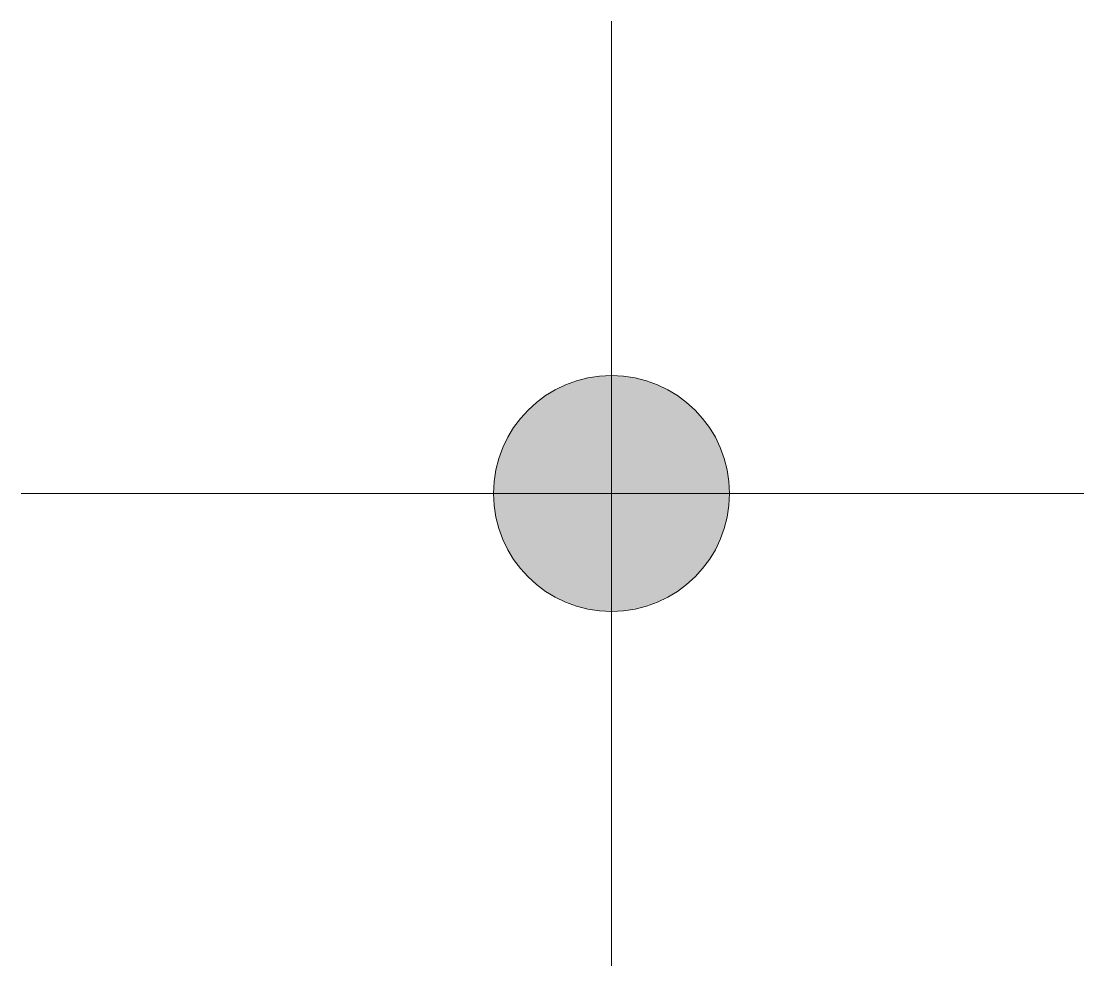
# Model space of a CAD drawing. Extents: x -1 to 0.8, y -0.8 to 0.8.
import ezdxf

# ---------------------------------------------------------------- set-up
doc = ezdxf.new("R2010")
doc.units = 0
doc.header["$LTSCALE"] = 25
doc.header["$MEASUREMENT"] = 0
doc.layers.get('0').update_dxf_attribs({"linetype": 'CONTINUOUS'})

msp = doc.modelspace()

# ---------------------------------------------------------------- hatches: boundary and pattern name
at = {"lineweight": 18}
for points in [[(-0.2, 0), (0, 0), (0.2, 0, 1)], [(-0.2, 0), (0, 0), (0.2, 0, -1)]]:
    msp.add_hatch(color=0, dxfattribs=at).paths.add_polyline_path(points)

# ---------------------------------------------------------------- linework, layer by layer
at = {"color": 0, "lineweight": 18}
for p, q in [((0, 0.8), (0, -0.8)), ((0, 0), (-1, 0)), ((0, 0), (0.8, 0))]:
    msp.add_line(p, q, dxfattribs=at)
msp.add_circle((0, 0), 0.2, dxfattribs=at)

doc.saveas('drawing.dxf')
